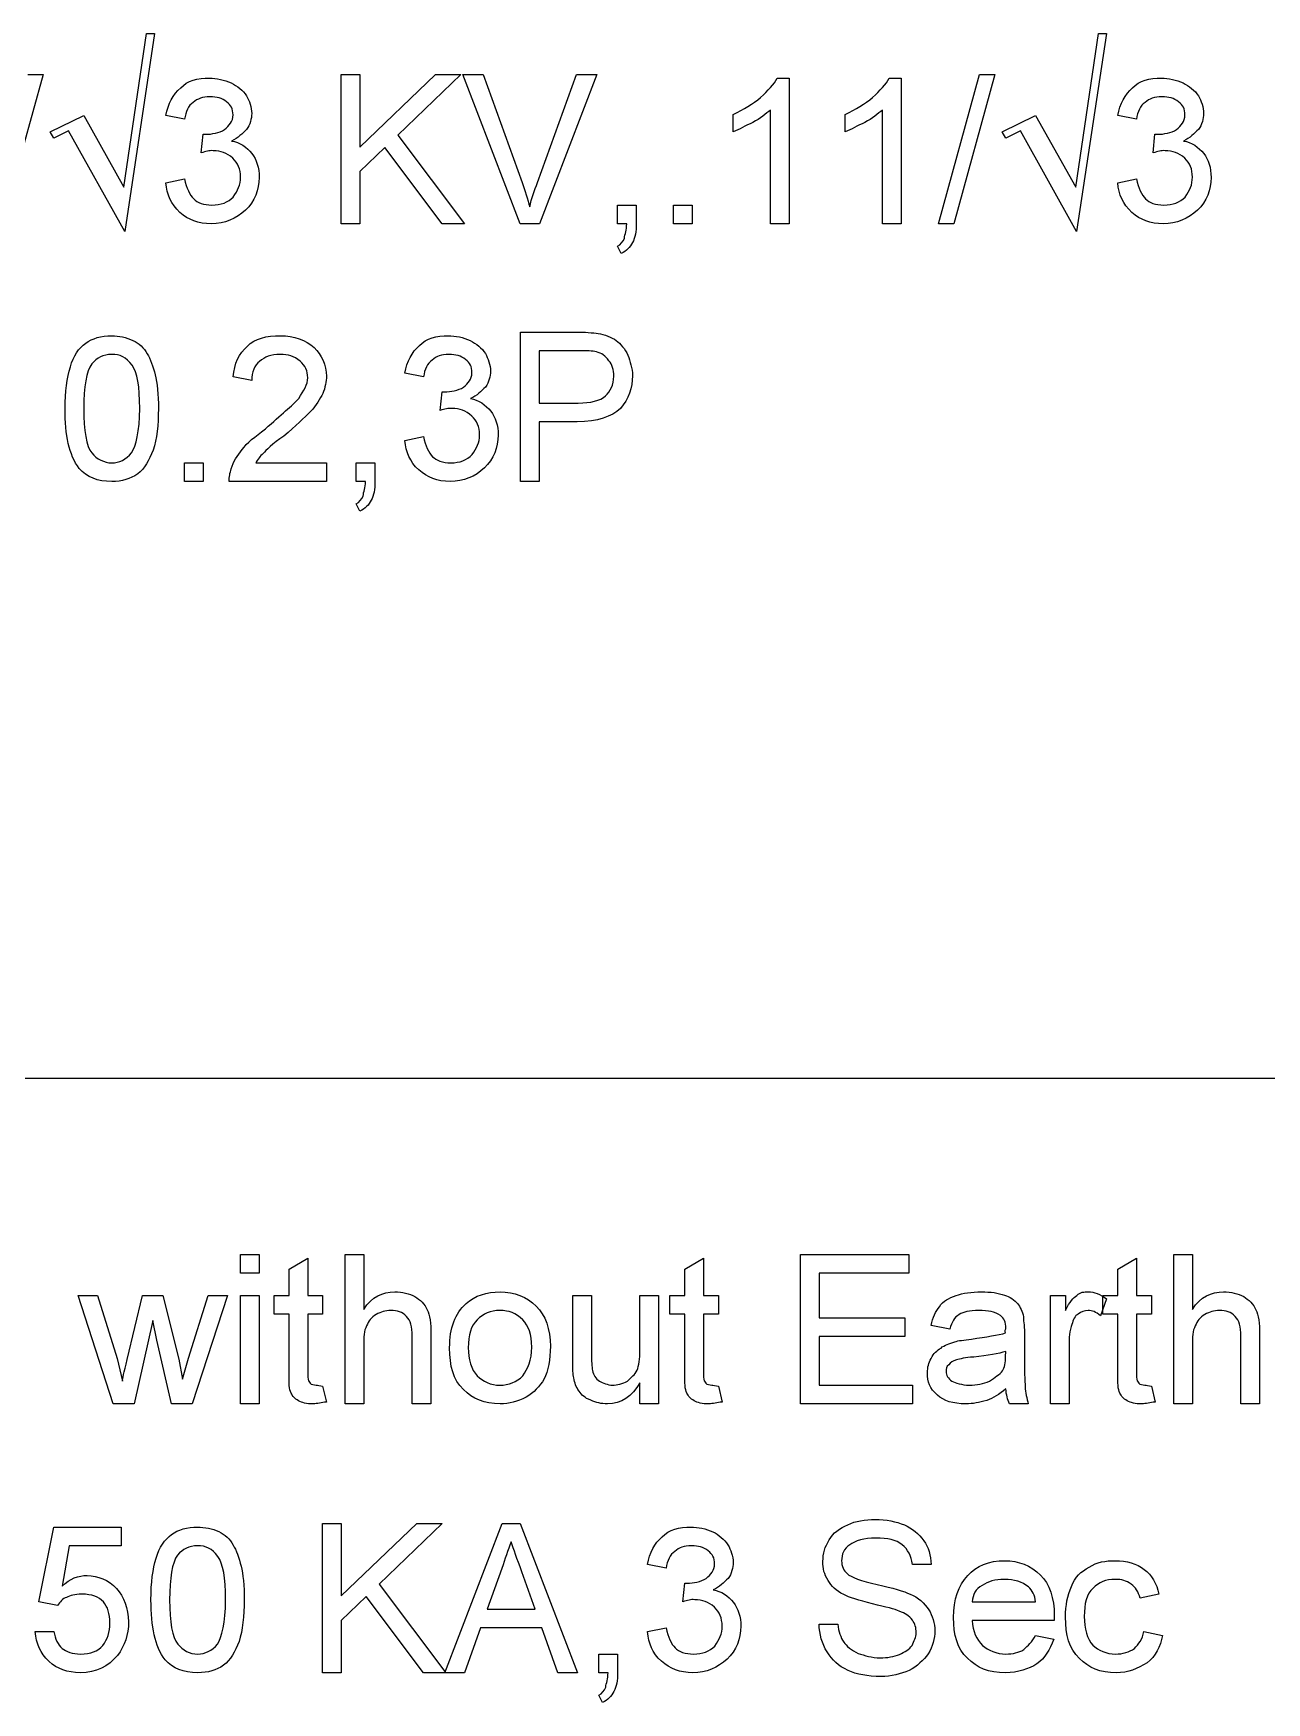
# Model space of a CAD drawing. Header units: millimetres. Extents: x 12 to 286, y 8 to 173.
# Drawn here: x 41.86 to 53.51, y 45.23 to 60.99 of the extents above; entities that cross this region are included whole.
import ezdxf

# ---------------------------------------------------------------- set-up
doc = ezdxf.new("R2010")
doc.units = ezdxf.units.MM
doc.layers.get('0').update_dxf_attribs({"linetype": 'CONTINUOUS'})

msp = doc.modelspace()

# ---------------------------------------------------------------- linework, layer by layer
at = {"color": 0}
for p, q in [((42.7122, 59.5422), (42.9274, 60.9946)), ((43.0029, 60.9946), (42.7207, 59.122)), ((42.9274, 60.9946), (43.0029, 60.9946)), ((51.7081, 59.5422), (51.9232, 60.9946)), ((51.9987, 60.9946), (51.7165, 59.122)), ((51.9232, 60.9946), (51.9987, 60.9946)), ((41.9488, 60.6076), (41.5604, 59.1965)), ((41.8042, 60.6076), (41.9488, 60.6076)), ((44.7668, 59.1965), (44.7668, 60.6076)), ((44.7668, 60.6076), (44.9432, 60.6076)), ((44.9432, 60.6076), (44.9432, 59.92)), ((44.9432, 59.92), (45.6572, 60.6076)), ((45.8971, 60.6076), (45.3002, 60.0329)), ((45.6572, 60.6076), (45.8971, 60.6076)), ((46.4591, 59.1965), (45.9147, 60.6076)), ((45.9147, 60.6076), (46.1077, 60.6076)), ((46.1077, 60.6076), (46.4757, 59.5849)), ((46.6217, 59.5849), (46.9896, 60.6076)), ((47.1826, 60.6076), (46.6397, 59.1965)), ((46.9896, 60.6076), (47.1826, 60.6076)), ((48.8872, 60.5716), (49.0001, 60.5716)), ((49.0001, 60.5716), (49.0001, 59.1965)), ((49.9456, 60.5716), (50.0585, 60.5716)), ((50.0585, 60.5716), (50.0585, 59.1965)), ((50.4112, 59.1965), (50.8, 60.6076)), ((50.9446, 60.6076), (50.5562, 59.1965)), ((50.8, 60.6076), (50.9446, 60.6076)), ((48.8237, 59.1965), (48.8237, 60.2686)), ((49.8821, 59.1965), (49.8821, 60.2686)), ((42.0165, 60.0632), (42.3333, 60.2188)), ((42.3333, 60.2188), (42.7122, 59.5422)), ((43.2855, 60.1846), (43.1091, 60.2188)), ((48.471, 60.0661), (48.471, 60.2287)), ((49.5293, 60.0661), (49.5293, 60.2287)), ((51.0124, 60.0632), (51.3292, 60.2188)), ((51.3292, 60.2188), (51.7081, 59.5422)), ((52.2813, 60.1846), (52.1049, 60.2188)), ((42.0508, 60.0054), (42.0165, 60.0632)), ((42.1901, 60.0728), (42.0508, 60.0054)), ((42.7207, 59.122), (42.1901, 60.0728)), ((43.4428, 59.866), (43.4605, 60.0424)), ((45.3002, 60.0329), (45.9313, 59.1965)), ((51.0466, 60.0054), (51.0124, 60.0632)), ((51.1859, 60.0728), (51.0466, 60.0054)), ((51.7165, 59.122), (51.1859, 60.0728)), ((52.4387, 59.866), (52.4563, 60.0424)), ((45.1778, 59.9158), (44.9432, 59.6896)), ((45.7207, 59.1965), (45.1778, 59.9158)), ((43.1091, 59.5835), (43.2855, 59.6194)), ((44.9432, 59.6896), (44.9432, 59.1965)), ((52.1049, 59.5835), (52.2813, 59.6194)), ((47.3784, 59.1965), (47.3784, 59.3729)), ((47.3784, 59.3729), (47.5548, 59.3729)), ((47.5548, 59.3729), (47.5548, 59.1965)), ((47.9076, 59.1965), (47.9076, 59.3729)), ((47.9076, 59.3729), (48.084, 59.3729)), ((48.084, 59.3729), (48.084, 59.1965)), ((44.9432, 59.1965), (44.7668, 59.1965)), ((45.9313, 59.1965), (45.7207, 59.1965)), ((46.6397, 59.1965), (46.4591, 59.1965)), ((47.4652, 59.1965), (47.3784, 59.1965)), ((48.084, 59.1965), (47.9076, 59.1965)), ((49.0001, 59.1965), (48.8237, 59.1965)), ((50.0585, 59.1965), (49.8821, 59.1965)), ((50.5562, 59.1965), (50.4112, 59.1965)), ((47.4126, 58.9139), (47.3784, 58.9841)), ((46.4605, 56.7612), (46.4605, 58.1723)), ((46.4605, 58.1723), (46.9844, 58.1723)), ((47.002, 57.996), (46.6369, 57.996)), ((46.6369, 57.996), (46.6369, 57.5028)), ((43.9208, 57.7152), (43.7444, 57.7494)), ((45.5443, 57.7494), (45.3679, 57.7854)), ((45.7013, 57.4326), (45.7193, 57.609)), ((42.1569, 57.4492), (42.1569, 57.4492)), ((46.6369, 57.5028), (47.0062, 57.5028)), ((46.9953, 57.3264), (46.6369, 57.3264)), ((46.6369, 57.3264), (46.6369, 56.7612)), ((45.3679, 57.15), (45.5443, 57.186)), ((43.2855, 56.7612), (43.2855, 56.9376)), ((43.2855, 56.9376), (43.4619, 56.9376)), ((43.4619, 56.9376), (43.4619, 56.7612)), ((43.9593, 56.9376), (44.6264, 56.9376)), ((44.6264, 56.9376), (44.6264, 56.7612)), ((44.909, 56.7612), (44.909, 56.9376)), ((44.909, 56.9376), (45.0854, 56.9376)), ((45.0854, 56.9376), (45.0854, 56.7612)), ((43.4619, 56.7612), (43.2855, 56.7612)), ((44.6264, 56.7612), (43.7085, 56.7612)), ((44.9957, 56.7612), (44.909, 56.7612)), ((46.6369, 56.7612), (46.4605, 56.7612)), ((44.9432, 56.4804), (44.909, 56.5506)), ((22.9595, 51.1253), (159.272, 51.1253)), ((43.8146, 49.2827), (43.8146, 49.4591)), ((43.8146, 49.4591), (43.991, 49.4591)), ((43.991, 49.4591), (43.991, 49.2827)), ((44.2736, 49.3201), (44.45, 49.4235)), ((44.45, 49.4235), (44.45, 49.0721)), ((44.8028, 48.048), (44.8028, 49.4591)), ((44.8028, 49.4591), (44.9792, 49.4591)), ((44.9792, 49.4591), (44.9792, 48.9409)), ((48.0138, 49.3201), (48.1902, 49.4235)), ((48.1902, 49.4235), (48.1902, 49.0721)), ((49.1063, 48.048), (49.1063, 49.4591)), ((49.1063, 49.4591), (50.1304, 49.4591)), ((50.1304, 49.4591), (50.1304, 49.2827)), ((52.1049, 49.3201), (52.2813, 49.4235)), ((52.2813, 49.4235), (52.2813, 49.0721)), ((52.6341, 48.048), (52.6341, 49.4591)), ((52.6341, 49.4591), (52.8105, 49.4591)), ((52.8105, 49.4591), (52.8105, 48.9409)), ((43.991, 49.2827), (43.8146, 49.2827)), ((44.2736, 49.0721), (44.2736, 49.3201)), ((48.0138, 49.0721), (48.0138, 49.3201)), ((50.1304, 49.2827), (49.2827, 49.2827)), ((49.2827, 49.2827), (49.2827, 48.8597)), ((52.1049, 49.0721), (52.1049, 49.3201)), ((42.6103, 48.048), (42.2811, 49.0721)), ((42.2811, 49.0721), (42.4628, 49.0721)), ((42.4628, 49.0721), (42.6477, 48.4766)), ((42.7426, 48.4671), (42.89, 49.0721)), ((42.89, 49.0721), (43.0816, 49.0721)), ((43.0816, 49.0721), (43.2304, 48.4699)), ((43.3243, 48.4794), (43.5088, 49.0721)), ((43.6922, 49.0721), (43.3585, 48.048)), ((43.5088, 49.0721), (43.6922, 49.0721)), ((43.8146, 48.048), (43.8146, 49.0721)), ((43.8146, 49.0721), (43.991, 49.0721)), ((43.991, 49.0721), (43.991, 48.048)), ((44.1332, 48.8957), (44.1332, 49.0721)), ((44.1332, 49.0721), (44.2736, 49.0721)), ((44.45, 49.0721), (44.5904, 49.0721)), ((44.5904, 49.0721), (44.5904, 48.8957)), ((46.9554, 48.4519), (46.9554, 49.0721)), ((46.9554, 49.0721), (47.1318, 49.0721)), ((47.1318, 49.0721), (47.1318, 48.5359)), ((47.589, 48.5539), (47.589, 49.0721)), ((47.589, 49.0721), (47.7654, 49.0721)), ((47.7654, 49.0721), (47.7654, 48.048)), ((47.8716, 48.8957), (47.8716, 49.0721)), ((47.8716, 49.0721), (48.0138, 49.0721)), ((48.1902, 49.0721), (48.3306, 49.0721)), ((48.3306, 49.0721), (48.3306, 48.8957)), ((51.4696, 48.048), (51.4696, 49.0721)), ((51.4696, 49.0721), (51.6117, 49.0721)), ((51.6117, 49.0721), (51.6117, 48.9313)), ((51.9987, 49.0418), (51.9423, 48.8805)), ((51.9645, 48.8957), (51.9645, 49.0721)), ((51.9645, 49.0721), (52.1049, 49.0721)), ((52.2813, 49.0721), (52.4235, 49.0721)), ((52.4235, 49.0721), (52.4235, 48.8957)), ((44.2736, 48.8957), (44.1332, 48.8957)), ((44.2736, 48.3415), (44.2736, 48.8957)), ((44.5904, 48.8957), (44.45, 48.8957)), ((44.45, 48.8957), (44.45, 48.3528)), ((48.0138, 48.8957), (47.8716, 48.8957)), ((48.0138, 48.3415), (48.0138, 48.8957)), ((48.3306, 48.8957), (48.1902, 48.8957)), ((48.1902, 48.8957), (48.1902, 48.3528)), ((52.1049, 48.8957), (51.9645, 48.8957)), ((52.1049, 48.3415), (52.1049, 48.8957)), ((52.4235, 48.8957), (52.2813, 48.8957)), ((52.2813, 48.8957), (52.2813, 48.3528)), ((42.9867, 48.835), (42.8103, 48.048)), ((43.0237, 48.6488), (42.9867, 48.835)), ((49.2827, 48.8597), (50.0944, 48.8597)), ((50.0944, 48.8597), (50.0944, 48.6833)), ((50.5174, 48.7535), (50.341, 48.7895)), ((43.1631, 48.048), (43.0237, 48.6488)), ((44.9792, 48.598), (44.9792, 48.048)), ((45.4381, 48.048), (45.4381, 48.6862)), ((45.6145, 48.7041), (45.6145, 48.048)), ((45.7909, 48.5771), (45.7909, 48.5771)), ((50.0944, 48.6833), (49.2827, 48.6833)), ((49.2827, 48.6833), (49.2827, 48.2244)), ((51.223, 48.7204), (51.223, 48.5098)), ((51.646, 48.5937), (51.646, 48.048)), ((52.8105, 48.598), (52.8105, 48.048)), ((53.2694, 48.048), (53.2694, 48.6862)), ((53.4458, 48.7041), (53.4458, 48.048)), ((42.6477, 48.4766), (42.6999, 48.2618)), ((43.2304, 48.4699), (43.2675, 48.2822)), ((43.2675, 48.2822), (43.3243, 48.4794)), ((51.0452, 48.4946), (51.0466, 48.5429)), ((44.5904, 48.2148), (44.6264, 48.0646)), ((47.589, 48.048), (47.589, 48.248)), ((48.3306, 48.2148), (48.3665, 48.0646)), ((49.2827, 48.2244), (50.1646, 48.2244)), ((50.1646, 48.2244), (50.1646, 48.048)), ((51.0466, 48.1902), (51.0466, 48.1902)), ((52.4235, 48.2148), (52.4577, 48.0646)), ((42.8103, 48.048), (42.6103, 48.048)), ((43.3585, 48.048), (43.1631, 48.048)), ((43.991, 48.048), (43.8146, 48.048)), ((44.9792, 48.048), (44.8028, 48.048)), ((45.6145, 48.048), (45.4381, 48.048)), ((47.7654, 48.048), (47.589, 48.048)), ((50.1646, 48.048), (49.1063, 48.048)), ((51.259, 48.048), (51.0826, 48.048)), ((51.646, 48.048), (51.4696, 48.048)), ((52.8105, 48.048), (52.6341, 48.048)), ((53.4458, 48.048), (53.2694, 48.048)), ((41.9104, 46.1779), (42.0508, 46.8835)), ((42.0508, 46.8835), (42.6861, 46.8835)), ((42.6861, 46.8835), (42.6861, 46.7071)), ((44.5904, 45.5083), (44.5904, 46.9194)), ((44.5904, 46.9194), (44.7668, 46.9194)), ((44.7668, 46.9194), (44.7668, 46.2333)), ((44.7668, 46.2333), (45.4808, 46.9194)), ((45.7207, 46.9194), (45.1238, 46.3448)), ((45.4808, 46.9194), (45.7207, 46.9194)), ((45.7468, 45.5083), (46.2883, 46.9194)), ((46.2883, 46.9194), (46.4577, 46.9194)), ((46.4577, 46.9194), (46.9995, 45.5083)), ((42.194, 46.7071), (42.1294, 46.3243)), ((42.6861, 46.7071), (42.194, 46.7071)), ((47.8374, 46.4965), (47.661, 46.5307)), ((50.341, 46.5307), (50.1646, 46.5307)), ((46.2841, 46.4936), (46.1451, 46.1077)), ((46.5998, 46.1077), (46.4728, 46.4619)), ((45.0014, 46.2276), (44.7668, 46.0015)), ((45.5443, 45.5083), (45.0014, 46.2276)), ((45.1238, 46.3448), (45.7549, 45.5083)), ((47.9944, 46.1779), (48.0124, 46.3543)), ((52.4937, 46.2499), (52.3173, 46.2139)), ((42.0867, 46.1437), (41.9104, 46.1779)), ((42.9687, 46.1959), (42.9687, 46.1959)), ((46.1451, 46.1077), (46.5998, 46.1077)), ((50.7298, 46.1779), (51.3292, 46.1779)), ((41.8744, 45.8971), (42.0508, 45.8971)), ((44.7668, 46.0015), (44.7668, 45.5083)), ((46.083, 45.9313), (45.9313, 45.5083)), ((46.6619, 45.9313), (46.083, 45.9313)), ((46.8133, 45.5083), (46.6619, 45.9313)), ((47.661, 45.8971), (47.8374, 45.9313)), ((49.2827, 45.9673), (49.4591, 45.9673)), ((51.5041, 46.0015), (50.7298, 46.0015)), ((52.3515, 45.8971), (52.5279, 45.8611)), ((51.3263, 45.8611), (51.4999, 45.8251)), ((51.3263, 45.8611), (51.3263, 45.8611)), ((47.202, 45.5083), (47.202, 45.6847)), ((47.202, 45.6847), (47.3784, 45.6847)), ((47.3784, 45.6847), (47.3784, 45.5083)), ((44.7668, 45.5083), (44.5904, 45.5083)), ((45.7549, 45.5083), (45.5443, 45.5083)), ((45.9313, 45.5083), (45.7468, 45.5083)), ((46.9995, 45.5083), (46.8133, 45.5083)), ((47.2888, 45.5083), (47.202, 45.5083)), ((47.2362, 45.2258), (47.202, 45.296))]:
    msp.add_line(p, q, dxfattribs=at)
for points in [[(43.2499, 60.4795), (43.3105, 60.5483), (43.4125, 60.5716), (43.5211, 60.5716)], [(43.5211, 60.5716), (43.5875, 60.5716), (43.6644, 60.5564), (43.7265, 60.5261)], [(48.7303, 60.3885), (48.8005, 60.4545), (48.8569, 60.5123), (48.8872, 60.5716)], [(49.7886, 60.3885), (49.8588, 60.4545), (49.9152, 60.5123), (49.9456, 60.5716)], [(52.2457, 60.4795), (52.3064, 60.5483), (52.4083, 60.5716), (52.517, 60.5716)], [(52.517, 60.5716), (52.5833, 60.5716), (52.6602, 60.5564), (52.7223, 60.5261)], [(43.1091, 60.2188), (43.1299, 60.3321), (43.1768, 60.4174), (43.2499, 60.4795)], [(43.5268, 60.3952), (43.4538, 60.3952), (43.4097, 60.3772), (43.367, 60.343)], [(43.6838, 60.3472), (43.6397, 60.3829), (43.5903, 60.3952), (43.5268, 60.3952)], [(43.7265, 60.5261), (43.7829, 60.5), (43.8383, 60.4559), (43.8711, 60.4037)], [(43.8711, 60.4037), (43.8975, 60.361), (43.9208, 60.2975), (43.9208, 60.2382)], [(52.1049, 60.2188), (52.1257, 60.3321), (52.1727, 60.4174), (52.2457, 60.4795)], [(52.5226, 60.3952), (52.4496, 60.3952), (52.4055, 60.3772), (52.3628, 60.343)], [(52.6796, 60.3472), (52.6355, 60.3829), (52.5861, 60.3952), (52.5226, 60.3952)], [(52.7223, 60.5261), (52.7787, 60.5), (52.8341, 60.4559), (52.8669, 60.4037)], [(52.8669, 60.4037), (52.8934, 60.361), (52.9167, 60.2975), (52.9167, 60.2382)], [(43.367, 60.343), (43.3215, 60.3127), (43.2978, 60.2548), (43.2855, 60.1846)], [(43.7444, 60.2245), (43.7444, 60.2837), (43.7236, 60.3155), (43.6838, 60.3472)], [(43.9208, 60.2382), (43.9208, 60.1885), (43.9043, 60.132), (43.8725, 60.0865)], [(48.471, 60.2287), (48.5704, 60.2809), (48.6572, 60.3264), (48.7303, 60.3885)], [(48.8237, 60.2686), (48.7811, 60.2368), (48.726, 60.1913), (48.6572, 60.1528)], [(49.5293, 60.2287), (49.6288, 60.2809), (49.7156, 60.3264), (49.7886, 60.3885)], [(49.8821, 60.2686), (49.8394, 60.2368), (49.7844, 60.1913), (49.7156, 60.1528)], [(52.3628, 60.343), (52.3173, 60.3127), (52.2937, 60.2548), (52.2813, 60.1846)], [(52.7403, 60.2245), (52.7403, 60.2837), (52.7195, 60.3155), (52.6796, 60.3472)], [(52.9167, 60.2382), (52.9167, 60.1885), (52.9001, 60.132), (52.8683, 60.0865)], [(43.4869, 60.041), (43.5448, 60.041), (43.6122, 60.0562), (43.6644, 60.0851)], [(43.6644, 60.0851), (43.7085, 60.1253), (43.7444, 60.1624), (43.7444, 60.2245)], [(43.8725, 60.0865), (43.8326, 60.0509), (43.7928, 60.0054), (43.7293, 59.9779)], [(48.6572, 60.1528), (48.5856, 60.1239), (48.5263, 60.0851), (48.471, 60.0661)], [(49.7156, 60.1528), (49.6439, 60.1239), (49.5847, 60.0851), (49.5293, 60.0661)], [(52.4828, 60.041), (52.5406, 60.041), (52.608, 60.0562), (52.6602, 60.0851)], [(52.6602, 60.0851), (52.7043, 60.1253), (52.7403, 60.1624), (52.7403, 60.2245)], [(52.8683, 60.0865), (52.8285, 60.0509), (52.7886, 60.0054), (52.7251, 59.9779)], [(43.4605, 60.0424), (43.4605, 60.041), (43.4799, 60.041), (43.4869, 60.041)], [(43.7293, 59.9779), (43.8051, 59.9694), (43.8753, 59.92), (43.9222, 59.8593)], [(52.4563, 60.0424), (52.4563, 60.041), (52.4757, 60.041), (52.4828, 60.041)], [(52.7251, 59.9779), (52.801, 59.9694), (52.8712, 59.92), (52.9181, 59.8593)], [(43.5571, 59.8854), (43.5183, 59.8911), (43.488, 59.8784), (43.4428, 59.866)], [(43.7416, 59.8152), (43.6824, 59.8674), (43.6316, 59.8854), (43.5571, 59.8854)], [(43.8146, 59.6374), (43.8146, 59.7147), (43.7914, 59.7683), (43.7416, 59.8152)], [(43.9222, 59.8593), (43.9678, 59.8015), (43.991, 59.7242), (43.991, 59.6332)], [(52.553, 59.8854), (52.5141, 59.8911), (52.4838, 59.8784), (52.4387, 59.866)], [(52.7375, 59.8152), (52.6782, 59.8674), (52.6274, 59.8854), (52.553, 59.8854)], [(52.8105, 59.6374), (52.8105, 59.7147), (52.7872, 59.7683), (52.7375, 59.8152)], [(52.9181, 59.8593), (52.9636, 59.8015), (52.9869, 59.7242), (52.9869, 59.6332)], [(43.2855, 59.6194), (43.3049, 59.5327), (43.3338, 59.4692), (43.3723, 59.4307)], [(43.7459, 59.4487), (43.7914, 59.5094), (43.8146, 59.563), (43.8146, 59.6374)], [(43.991, 59.6332), (43.991, 59.5189), (43.9484, 59.4085), (43.863, 59.3231)], [(52.2813, 59.6194), (52.3007, 59.5327), (52.3296, 59.4692), (52.3681, 59.4307)], [(52.7417, 59.4487), (52.7872, 59.5094), (52.8105, 59.563), (52.8105, 59.6374)], [(52.9869, 59.6332), (52.9869, 59.5189), (52.9442, 59.4085), (52.8588, 59.3231)], [(43.2428, 59.3037), (43.156, 59.3866), (43.12, 59.4692), (43.1091, 59.5835)], [(43.5434, 59.3729), (43.6287, 59.3729), (43.6989, 59.3975), (43.7459, 59.4487)], [(46.4757, 59.5849), (46.4993, 59.5147), (46.5296, 59.4265), (46.5487, 59.3549)], [(46.5487, 59.3549), (46.5638, 59.4374), (46.5942, 59.508), (46.6217, 59.5849)], [(52.2386, 59.3037), (52.1518, 59.3866), (52.1159, 59.4692), (52.1049, 59.5835)], [(52.5392, 59.3729), (52.6246, 59.3729), (52.6948, 59.3975), (52.7417, 59.4487)], [(43.5377, 59.1965), (43.4178, 59.1965), (43.3215, 59.2321), (43.2428, 59.3037)], [(43.3723, 59.4307), (43.4054, 59.3961), (43.4675, 59.3729), (43.5434, 59.3729)], [(43.863, 59.3231), (43.772, 59.2434), (43.6686, 59.1965), (43.5377, 59.1965)], [(52.5336, 59.1965), (52.4136, 59.1965), (52.3173, 59.2321), (52.2386, 59.3037)], [(52.3681, 59.4307), (52.4013, 59.3961), (52.4633, 59.3729), (52.5392, 59.3729)], [(52.8588, 59.3231), (52.7678, 59.2434), (52.6644, 59.1965), (52.5336, 59.1965)], [(47.443, 59.0571), (47.4472, 59.0998), (47.4638, 59.1358), (47.4652, 59.1965)], [(47.5548, 59.1965), (47.5548, 59.1234), (47.5439, 59.0642), (47.5202, 59.0187)], [(47.3784, 58.9841), (47.4073, 59.0007), (47.4278, 59.0254), (47.443, 59.0571)], [(47.5202, 59.0187), (47.4969, 58.9746), (47.4624, 58.9386), (47.4126, 58.9139)], [(42.2067, 57.8432), (42.2342, 57.9508), (42.2878, 58.021), (42.3527, 58.0679)], [(42.3527, 58.0679), (42.412, 58.1145), (42.5002, 58.1381), (42.5979, 58.1381)], [(42.5979, 58.1381), (42.6642, 58.1381), (42.7373, 58.123), (42.7976, 58.094)], [(42.7976, 58.094), (42.8554, 58.0679), (42.9038, 58.0238), (42.9327, 57.9684)], [(43.7444, 57.7494), (43.7568, 57.8764), (43.8009, 57.9727), (43.8796, 58.039)], [(43.8796, 58.039), (43.9484, 58.1145), (44.0627, 58.1381), (44.1935, 58.1381)], [(44.1935, 58.1381), (44.3191, 58.1381), (44.432, 58.1007), (44.5107, 58.0277)], [(45.3679, 57.7854), (45.387, 57.8968), (45.4339, 57.9836), (45.5069, 58.0457)], [(45.5069, 58.0457), (45.569, 58.1145), (45.671, 58.1381), (45.7786, 58.1381)], [(45.7786, 58.1381), (45.8445, 58.1381), (45.9218, 58.123), (45.9853, 58.0926)], [(45.9853, 58.0926), (46.0417, 58.0665), (46.0954, 58.021), (46.1285, 57.9699)], [(46.9844, 58.1723), (47.0655, 58.1723), (47.1456, 58.1685), (47.195, 58.1586)], [(47.195, 58.1586), (47.2528, 58.1519), (47.3206, 58.1258), (47.3661, 58.0926)], [(47.3661, 58.0926), (47.4045, 58.0637), (47.4486, 58.014), (47.4761, 57.9547)], [(42.4092, 57.8721), (42.3566, 57.8019), (42.3333, 57.6545), (42.3333, 57.4506)], [(42.5965, 57.9617), (42.5168, 57.9617), (42.4586, 57.9314), (42.4092, 57.8721)], [(42.7909, 57.8598), (42.7316, 57.9381), (42.678, 57.9617), (42.5965, 57.9617)], [(42.9327, 57.9684), (42.963, 57.9229), (42.9877, 57.846), (43.0086, 57.7688)], [(43.9953, 57.8954), (43.9455, 57.8626), (43.9222, 57.7921), (43.9208, 57.7152)], [(44.1911, 57.9617), (44.1015, 57.9617), (44.0436, 57.9395), (43.9953, 57.8954)], [(44.3784, 57.8968), (44.3191, 57.9494), (44.268, 57.9617), (44.1911, 57.9617)], [(44.45, 57.7413), (44.45, 57.8058), (44.4267, 57.8556), (44.3784, 57.8968)], [(44.5107, 58.0277), (44.5795, 57.9561), (44.6264, 57.8637), (44.6264, 57.755)], [(45.6255, 57.9078), (45.5785, 57.8788), (45.5553, 57.8196), (45.5443, 57.7494)], [(45.7839, 57.9617), (45.7108, 57.9617), (45.6681, 57.9438), (45.6255, 57.9078)], [(45.9412, 57.9134), (45.8971, 57.9494), (45.8488, 57.9617), (45.7839, 57.9617)], [(46.0015, 57.7896), (46.0015, 57.8499), (45.9825, 57.8803), (45.9412, 57.9134)], [(46.1285, 57.9699), (46.1546, 57.9272), (46.1779, 57.8626), (46.1779, 57.8044)], [(47.1784, 57.985), (47.1428, 57.996), (47.0877, 57.996), (47.002, 57.996)], [(47.2969, 57.9025), (47.2599, 57.9519), (47.2281, 57.9713), (47.1784, 57.985)], [(47.3424, 57.755), (47.3424, 57.8224), (47.3273, 57.8626), (47.2969, 57.9025)], [(47.4761, 57.9547), (47.4955, 57.8982), (47.5188, 57.8309), (47.5188, 57.7603)], [(42.1569, 57.4492), (42.1569, 57.6143), (42.1735, 57.7398), (42.2067, 57.8432)], [(42.8625, 57.4506), (42.8625, 57.6612), (42.8392, 57.7921), (42.7909, 57.8598)], [(43.0086, 57.7688), (43.0265, 57.6957), (43.0389, 57.5829), (43.0389, 57.4492)], [(44.3646, 57.5455), (44.414, 57.6213), (44.45, 57.6763), (44.45, 57.7413)], [(44.6264, 57.755), (44.6264, 57.7095), (44.6155, 57.6446), (44.5918, 57.5924)], [(45.9232, 57.6516), (45.9673, 57.6901), (46.0015, 57.7275), (46.0015, 57.7896)], [(46.1779, 57.8044), (46.1779, 57.755), (46.1627, 57.6986), (46.1299, 57.6531)], [(47.2652, 57.5691), (47.3082, 57.6143), (47.3424, 57.6749), (47.3424, 57.755)], [(47.5188, 57.7603), (47.5188, 57.6474), (47.4818, 57.5359), (47.4059, 57.4516)], [(44.5918, 57.5924), (44.5685, 57.5441), (44.5311, 57.482), (44.4775, 57.4227)], [(45.7193, 57.609), (45.7179, 57.6076), (45.7383, 57.6076), (45.744, 57.6076)], [(45.744, 57.6076), (45.8018, 57.6076), (45.8692, 57.6227), (45.9232, 57.6516)], [(46.1299, 57.6531), (46.0911, 57.6157), (46.0498, 57.5702), (45.9878, 57.5441)], [(47.0062, 57.5028), (47.1219, 57.5028), (47.2144, 57.525), (47.2652, 57.5691)], [(42.2906, 56.884), (42.1929, 57.0149), (42.1569, 57.1969), (42.1569, 57.4492)], [(42.3333, 57.4506), (42.3333, 57.2396), (42.358, 57.0936), (42.4092, 57.0315)], [(42.7852, 57.0315), (42.8265, 57.0978), (42.8625, 57.2325), (42.8625, 57.4506)], [(43.0389, 57.4492), (43.0389, 57.2975), (43.0223, 57.1609), (42.9891, 57.0576)], [(44.0503, 57.2576), (44.1949, 57.3952), (44.3082, 57.4795), (44.3646, 57.5455)], [(44.4775, 57.4227), (44.4154, 57.3677), (44.3399, 57.2865), (44.2239, 57.1885)], [(45.8142, 57.4506), (45.7757, 57.4559), (45.7468, 57.4449), (45.7013, 57.4326)], [(46.0005, 57.38), (45.9412, 57.4326), (45.89, 57.4506), (45.8142, 57.4506)], [(45.9878, 57.5441), (46.0622, 57.5345), (46.1338, 57.4848), (46.1793, 57.4255)], [(46.1793, 57.4255), (46.2248, 57.3677), (46.2499, 57.2904), (46.2499, 57.1997)], [(47.4059, 57.4516), (47.3206, 57.3733), (47.1936, 57.3264), (46.9953, 57.3264)], [(43.8312, 57.0632), (43.8739, 57.1267), (43.9526, 57.186), (44.0503, 57.2576)], [(46.0735, 57.2022), (46.0735, 57.2809), (46.0484, 57.3334), (46.0005, 57.38)], [(44.2239, 57.1885), (44.1152, 57.1197), (44.0559, 57.0537), (44.0284, 57.0248)], [(45.5002, 56.8702), (45.4131, 56.9528), (45.3789, 57.0357), (45.3679, 57.15)], [(45.5443, 57.186), (45.562, 57.0978), (45.5909, 57.0343), (45.6297, 56.9958)], [(46.0029, 57.0149), (46.0484, 57.0756), (46.0735, 57.1281), (46.0735, 57.2022)], [(46.2499, 57.1997), (46.2499, 57.084), (46.2058, 56.975), (46.12, 56.8896)], [(42.4092, 57.0315), (42.4586, 56.9736), (42.5235, 56.9376), (42.5979, 56.9376)], [(42.5979, 56.9376), (42.6667, 56.9376), (42.7359, 56.9694), (42.7852, 57.0315)], [(42.9891, 57.0576), (42.9507, 56.9613), (42.9094, 56.8798), (42.8431, 56.8332)], [(43.7279, 56.8812), (43.743, 56.9517), (43.7843, 57.0054), (43.8312, 57.0632)], [(44.0284, 57.0248), (43.9995, 57.0025), (43.9773, 56.9666), (43.9593, 56.9376)], [(45.6297, 56.9958), (45.6629, 56.9613), (45.726, 56.9376), (45.8018, 56.9376)], [(45.8018, 56.9376), (45.8858, 56.9376), (45.9564, 56.9641), (46.0029, 57.0149)], [(42.5979, 56.7612), (42.4614, 56.7612), (42.3651, 56.8029), (42.2906, 56.884)], [(42.8431, 56.8332), (42.7729, 56.7849), (42.697, 56.7612), (42.5979, 56.7612)], [(43.7085, 56.7612), (43.7074, 56.8043), (43.7141, 56.8427), (43.7279, 56.8812)], [(45.7951, 56.7612), (45.6752, 56.7612), (45.5785, 56.7986), (45.5002, 56.8702)], [(46.12, 56.8896), (46.0304, 56.8082), (45.926, 56.7612), (45.7951, 56.7612)], [(44.909, 56.5506), (44.9379, 56.5672), (44.9584, 56.5905), (44.9735, 56.6237)], [(44.9735, 56.6237), (44.9778, 56.6663), (44.9943, 56.702), (44.9957, 56.7612)], [(45.0854, 56.7612), (45.0854, 56.6882), (45.0744, 56.6289), (45.0508, 56.5848)], [(45.0508, 56.5848), (45.0275, 56.5397), (44.9929, 56.5051), (44.9432, 56.4804)], [(44.9792, 48.9409), (45.0578, 49.0594), (45.1556, 49.1063), (45.2741, 49.1063)], [(45.2741, 49.1063), (45.3429, 49.1063), (45.4106, 49.0911), (45.4628, 49.0608)], [(45.4628, 49.0608), (45.5097, 49.0347), (45.5567, 48.9892), (45.5799, 48.937)], [(45.9479, 48.9948), (46.0294, 49.0721), (46.1423, 49.1063), (46.2675, 49.1063)], [(46.2675, 49.1063), (46.4012, 49.1063), (46.5212, 49.0608), (46.6094, 48.9701)], [(50.4197, 48.9659), (50.4543, 49.0238), (50.5093, 49.0456), (50.5767, 49.0707)], [(50.5767, 49.0707), (50.6374, 49.094), (50.7256, 49.1063), (50.8166, 49.1063)], [(50.8166, 49.1063), (50.9005, 49.1063), (50.9792, 49.0968), (51.0342, 49.0746)], [(51.0342, 49.0746), (51.084, 49.0636), (51.132, 49.0266), (51.1584, 48.9948)], [(51.6117, 48.9313), (51.6502, 49.0142), (51.6862, 49.0499), (51.7179, 49.0721)], [(51.7179, 49.0721), (51.7507, 49.1063), (51.7867, 49.1063), (51.8266, 49.1063)], [(51.8266, 49.1063), (51.8816, 49.1063), (51.9409, 49.0844), (51.9987, 49.0418)], [(52.8105, 48.9409), (52.8891, 49.0594), (52.9869, 49.1063), (53.1054, 49.1063)], [(53.1054, 49.1063), (53.1742, 49.1063), (53.2419, 49.0911), (53.2956, 49.0608)], [(53.2956, 49.0608), (53.3411, 49.0347), (53.388, 48.9892), (53.4113, 48.937)], [(45.0977, 48.8915), (45.0508, 48.8668), (45.0247, 48.8294), (45.0067, 48.7839)], [(45.2342, 48.9299), (45.1831, 48.9299), (45.1404, 48.9176), (45.0977, 48.8915)], [(45.3842, 48.8721), (45.3429, 48.9176), (45.2988, 48.9299), (45.2342, 48.9299)], [(45.5799, 48.937), (45.6022, 48.8929), (45.6145, 48.8061), (45.6145, 48.7041)], [(45.7909, 48.5771), (45.7909, 48.7645), (45.8431, 48.9038), (45.9479, 48.9948)], [(46.2675, 48.9299), (46.1754, 48.9299), (46.1091, 48.901), (46.0527, 48.8431)], [(46.4813, 48.8417), (46.4164, 48.9066), (46.3518, 48.9299), (46.2675, 48.9299)], [(46.6094, 48.9701), (46.6961, 48.8887), (46.7431, 48.7521), (46.7431, 48.5923)], [(50.341, 48.7895), (50.3576, 48.8625), (50.3837, 48.9218), (50.4197, 48.9659)], [(50.607, 48.8915), (50.5601, 48.8668), (50.5368, 48.8199), (50.5174, 48.7535)], [(50.7929, 48.9299), (50.6995, 48.9299), (50.6469, 48.9176), (50.607, 48.8915)], [(50.9958, 48.8819), (50.9432, 48.9176), (50.8825, 48.9299), (50.7929, 48.9299)], [(51.1584, 48.9948), (51.1831, 48.9645), (51.2039, 48.9204), (51.2149, 48.8707)], [(51.7317, 48.8957), (51.6985, 48.8844), (51.6834, 48.8403), (51.6724, 48.799)], [(51.8252, 48.9299), (51.7895, 48.9299), (51.7592, 48.919), (51.7317, 48.8957)], [(51.9423, 48.8805), (51.8982, 48.9176), (51.864, 48.9299), (51.8252, 48.9299)], [(52.929, 48.8915), (52.8821, 48.8668), (52.856, 48.8294), (52.838, 48.7839)], [(53.0655, 48.9299), (53.0144, 48.9299), (52.9717, 48.9176), (52.929, 48.8915)], [(53.2158, 48.8721), (53.1742, 48.9176), (53.1301, 48.9299), (53.0655, 48.9299)], [(53.4113, 48.937), (53.4335, 48.8929), (53.4458, 48.8061), (53.4458, 48.7041)], [(45.0067, 48.7839), (44.9792, 48.7412), (44.9792, 48.6777), (44.9792, 48.598)], [(45.4381, 48.6862), (45.4381, 48.7825), (45.4201, 48.8336), (45.3842, 48.8721)], [(46.0527, 48.8431), (45.9906, 48.7895), (45.9673, 48.6957), (45.9673, 48.5786)], [(46.5667, 48.5828), (46.5667, 48.7066), (46.5377, 48.7825), (46.4813, 48.8417)], [(51.0466, 48.7564), (51.0466, 48.8266), (51.03, 48.8569), (50.9958, 48.8819)], [(51.0452, 48.7193), (51.0342, 48.7384), (51.0466, 48.7507), (51.0466, 48.7564)], [(51.2149, 48.8707), (51.2106, 48.8488), (51.223, 48.7909), (51.223, 48.7204)], [(51.6724, 48.799), (51.646, 48.7454), (51.646, 48.6668), (51.646, 48.5937)], [(52.838, 48.7839), (52.8105, 48.7412), (52.8105, 48.6777), (52.8105, 48.598)], [(53.2694, 48.6862), (53.2694, 48.7825), (53.2515, 48.8336), (53.2158, 48.8721)], [(45.9218, 48.1845), (45.8251, 48.2769), (45.7909, 48.4064), (45.7909, 48.5771)], [(45.9673, 48.5786), (45.9673, 48.471), (45.9948, 48.3718), (46.0527, 48.3126)], [(46.4813, 48.3126), (46.5307, 48.3775), (46.5667, 48.4614), (46.5667, 48.5828)], [(46.7431, 48.5923), (46.7431, 48.4685), (46.7237, 48.3581), (46.6838, 48.2836)], [(50.341, 48.4766), (50.3661, 48.5278), (50.3961, 48.551), (50.4349, 48.5757)], [(50.4349, 48.5757), (50.4652, 48.6022), (50.516, 48.6198), (50.5643, 48.6336)], [(50.5643, 48.6336), (50.5961, 48.6473), (50.6539, 48.6502), (50.7242, 48.6586)], [(50.7242, 48.6586), (50.8607, 48.6833), (50.9778, 48.6957), (51.0452, 48.7193)], [(42.6999, 48.2618), (42.697, 48.2836), (42.7164, 48.3401), (42.7426, 48.4671)], [(46.965, 48.2935), (46.9554, 48.3277), (46.9554, 48.3789), (46.9554, 48.4519)], [(47.1318, 48.5359), (47.1318, 48.4533), (47.1343, 48.3926), (47.1413, 48.3637)], [(47.5629, 48.3651), (47.5781, 48.4092), (47.589, 48.471), (47.589, 48.5539)], [(50.3068, 48.3401), (50.3068, 48.3979), (50.3178, 48.4353), (50.341, 48.4766)], [(50.5079, 48.4173), (50.4832, 48.405), (50.4832, 48.3775), (50.4832, 48.3528)], [(50.5823, 48.4628), (50.5411, 48.4558), (50.5259, 48.4382), (50.5079, 48.4173)], [(50.7436, 48.4904), (50.6621, 48.4875), (50.6141, 48.4724), (50.5823, 48.4628)], [(51.0466, 48.5429), (50.9792, 48.5221), (50.8787, 48.5041), (50.7436, 48.4904)], [(51.0163, 48.3609), (51.0342, 48.3926), (51.0452, 48.4353), (51.0452, 48.4946)], [(51.223, 48.5098), (51.223, 48.3747), (51.2258, 48.2632), (51.23, 48.2078)], [(44.293, 48.1499), (44.2736, 48.1817), (44.2736, 48.2438), (44.2736, 48.3415)], [(44.45, 48.3528), (44.45, 48.3126), (44.4528, 48.2794), (44.4571, 48.2671)], [(44.4571, 48.2671), (44.4595, 48.2632), (44.4708, 48.2438), (44.4817, 48.2353)], [(46.0527, 48.3126), (46.1038, 48.2604), (46.1807, 48.2244), (46.2675, 48.2244)], [(46.2675, 48.2244), (46.3476, 48.2244), (46.4249, 48.2533), (46.4813, 48.3126)], [(46.6838, 48.2836), (46.6411, 48.2134), (46.5875, 48.1513), (46.513, 48.1101)], [(47.0147, 48.1679), (46.9829, 48.2092), (46.9745, 48.2438), (46.965, 48.2935)], [(47.1413, 48.3637), (47.148, 48.321), (47.1731, 48.2865), (47.2063, 48.2618)], [(47.2063, 48.2618), (47.2391, 48.248), (47.2817, 48.2244), (47.3315, 48.2244)], [(47.3315, 48.2244), (47.3728, 48.2244), (47.4267, 48.2367), (47.4708, 48.2618)], [(47.4708, 48.2618), (47.5065, 48.2988), (47.5449, 48.3224), (47.5629, 48.3651)], [(48.0328, 48.1499), (48.0138, 48.1817), (48.0138, 48.2438), (48.0138, 48.3415)], [(48.1902, 48.3528), (48.1902, 48.3126), (48.1912, 48.2794), (48.1969, 48.2671)], [(48.1969, 48.2671), (48.1997, 48.2632), (48.2092, 48.2438), (48.2205, 48.2353)], [(50.4003, 48.1309), (50.3287, 48.1926), (50.3068, 48.2547), (50.3068, 48.3401)], [(50.4832, 48.3528), (50.4832, 48.321), (50.5008, 48.285), (50.5382, 48.2618)], [(50.5382, 48.2618), (50.57, 48.248), (50.6307, 48.2244), (50.7037, 48.2244)], [(50.7037, 48.2244), (50.7711, 48.2244), (50.837, 48.2367), (50.8938, 48.2632)], [(50.8938, 48.2632), (50.9418, 48.3002), (50.9901, 48.3224), (51.0163, 48.3609)], [(52.1257, 48.1499), (52.1049, 48.1817), (52.1049, 48.2438), (52.1049, 48.3415)], [(52.2813, 48.3528), (52.2813, 48.3126), (52.2841, 48.2794), (52.2884, 48.2671)], [(52.2884, 48.2671), (52.2912, 48.2632), (52.3021, 48.2438), (52.3131, 48.2353)], [(44.3632, 48.0769), (44.3248, 48.0977), (44.3068, 48.1196), (44.293, 48.1499)], [(44.4817, 48.2353), (44.4817, 48.2367), (44.5079, 48.2244), (44.5301, 48.2244)], [(44.5301, 48.2244), (44.5424, 48.2244), (44.5657, 48.2215), (44.5904, 48.2148)], [(46.2675, 48.048), (46.1186, 48.048), (46.01, 48.0935), (45.9218, 48.1845)], [(46.513, 48.1101), (46.4316, 48.0716), (46.3557, 48.048), (46.2675, 48.048)], [(47.1248, 48.0826), (47.0655, 48.1044), (47.0394, 48.1334), (47.0147, 48.1679)], [(47.589, 48.248), (47.5149, 48.1182), (47.4126, 48.048), (47.2832, 48.048)], [(48.102, 48.0769), (48.0632, 48.0977), (48.0466, 48.1196), (48.0328, 48.1499)], [(48.2205, 48.2353), (48.2215, 48.2367), (48.248, 48.2244), (48.2685, 48.2244)], [(48.2685, 48.2244), (48.2808, 48.2244), (48.3059, 48.2215), (48.3306, 48.2148)], [(50.6691, 48.048), (50.5492, 48.048), (50.4624, 48.0755), (50.4003, 48.1309)], [(51.0466, 48.1902), (50.9873, 48.1376), (50.9266, 48.102), (50.8663, 48.0797)], [(51.0826, 48.048), (51.0632, 48.0882), (51.0522, 48.1348), (51.0466, 48.1902)], [(51.23, 48.2078), (51.2329, 48.1584), (51.2452, 48.0991), (51.259, 48.048)], [(52.1945, 48.0769), (52.1561, 48.0977), (52.1395, 48.1196), (52.1257, 48.1499)], [(52.3131, 48.2353), (52.3131, 48.2367), (52.3406, 48.2244), (52.3614, 48.2244)], [(52.3614, 48.2244), (52.3737, 48.2244), (52.397, 48.2215), (52.4235, 48.2148)], [(44.5022, 48.048), (44.4377, 48.048), (44.3964, 48.0579), (44.3632, 48.0769)], [(44.6264, 48.0646), (44.5795, 48.0603), (44.5396, 48.048), (44.5022, 48.048)], [(47.2832, 48.048), (47.2225, 48.048), (47.1745, 48.0589), (47.1248, 48.0826)], [(48.241, 48.048), (48.1764, 48.048), (48.1348, 48.0579), (48.102, 48.0769)], [(48.3665, 48.0646), (48.3196, 48.0603), (48.2783, 48.048), (48.241, 48.048)], [(50.8663, 48.0797), (50.7944, 48.0603), (50.7379, 48.048), (50.6691, 48.048)], [(52.3339, 48.048), (52.269, 48.048), (52.2277, 48.0579), (52.1945, 48.0769)], [(52.4577, 48.0646), (52.4122, 48.0603), (52.3709, 48.048), (52.3339, 48.048)], [(43.1641, 46.8133), (43.2223, 46.8602), (43.3105, 46.8835), (43.4097, 46.8835)], [(43.4097, 46.8835), (43.4756, 46.8835), (43.5487, 46.8697), (43.6093, 46.8408)], [(43.6093, 46.8408), (43.6672, 46.8147), (43.7141, 46.7692), (43.7444, 46.7141)], [(47.8, 46.7914), (47.8621, 46.8602), (47.964, 46.8835), (48.0716, 46.8835)], [(48.0716, 46.8835), (48.1376, 46.8835), (48.2148, 46.8683), (48.2783, 46.8394)], [(48.2783, 46.8394), (48.3348, 46.8118), (48.3884, 46.7678), (48.4216, 46.7155)], [(49.378, 46.7625), (49.4111, 46.8298), (49.4785, 46.8725), (49.5543, 46.9057)], [(49.5543, 46.9057), (49.6231, 46.9427), (49.7184, 46.9554), (49.8133, 46.9554)], [(49.8133, 46.9554), (49.9166, 46.9554), (50.0091, 46.9374), (50.0888, 46.9043)], [(50.0888, 46.9043), (50.1579, 46.8753), (50.2296, 46.8203), (50.2722, 46.754)], [(43.017, 46.5889), (43.0459, 46.6961), (43.0996, 46.7663), (43.1641, 46.8133)], [(43.4082, 46.7071), (43.3282, 46.7071), (43.2703, 46.6781), (43.2195, 46.6189)], [(43.6012, 46.6065), (43.5434, 46.6838), (43.4894, 46.7071), (43.4082, 46.7071)], [(43.7444, 46.7141), (43.7748, 46.6686), (43.7995, 46.5928), (43.8203, 46.5145)], [(46.3723, 46.7431), (46.3391, 46.6644), (46.3158, 46.5818), (46.2841, 46.4936)], [(46.4728, 46.4619), (46.4273, 46.5899), (46.3973, 46.6729), (46.3723, 46.7431)], [(47.661, 46.5307), (47.68, 46.6439), (47.727, 46.7307), (47.8, 46.7914)], [(48.0769, 46.7071), (48.0039, 46.7071), (47.9612, 46.6908), (47.9185, 46.6549)], [(48.2342, 46.6591), (48.1902, 46.6961), (48.1418, 46.7071), (48.0769, 46.7071)], [(48.4216, 46.7155), (48.4477, 46.6729), (48.471, 46.6094), (48.471, 46.5501)], [(49.3187, 46.5586), (49.3187, 46.634), (49.3377, 46.699), (49.378, 46.7625)], [(49.5723, 46.7155), (49.5184, 46.6838), (49.4951, 46.6245), (49.4951, 46.5653)], [(49.8203, 46.779), (49.7046, 46.779), (49.6245, 46.7568), (49.5723, 46.7155)], [(50.0669, 46.7155), (50.0091, 46.7663), (49.929, 46.779), (49.8203, 46.779)], [(50.1646, 46.5307), (50.1551, 46.6136), (50.122, 46.6743), (50.0669, 46.7155)], [(50.2722, 46.754), (50.3149, 46.6961), (50.3382, 46.615), (50.341, 46.5307)], [(42.9687, 46.1959), (42.9687, 46.3613), (42.9853, 46.4866), (43.017, 46.5889)], [(43.2195, 46.6189), (43.1684, 46.5487), (43.1451, 46.4012), (43.1451, 46.1959)], [(43.6742, 46.1959), (43.6742, 46.4083), (43.6492, 46.5391), (43.6012, 46.6065)], [(47.9185, 46.6549), (47.8716, 46.6245), (47.8483, 46.5667), (47.8374, 46.4965)], [(48.2163, 46.3984), (48.2604, 46.4372), (48.2946, 46.4742), (48.2946, 46.5363)], [(48.2946, 46.5363), (48.2946, 46.5956), (48.2755, 46.6273), (48.2342, 46.6591)], [(48.471, 46.5501), (48.471, 46.5007), (48.4558, 46.4439), (48.423, 46.3984)], [(49.367, 46.3808), (49.3296, 46.4372), (49.3187, 46.4922), (49.3187, 46.5586)], [(49.4951, 46.5653), (49.4951, 46.5155), (49.5131, 46.4728), (49.5501, 46.4414)], [(50.6871, 46.4263), (50.7668, 46.5197), (50.8924, 46.5667), (51.0357, 46.5667)], [(51.0357, 46.5667), (51.1651, 46.5667), (51.2865, 46.5212), (51.3747, 46.4301)], [(51.8351, 46.5046), (51.9067, 46.5543), (51.992, 46.5667), (52.0816, 46.5667)], [(52.0816, 46.5667), (52.1892, 46.5667), (52.2855, 46.5391), (52.3558, 46.4841)], [(42.1294, 46.3243), (42.2025, 46.4012), (42.2836, 46.4263), (42.3665, 46.4263)], [(42.3665, 46.4263), (42.4642, 46.4263), (42.5676, 46.3846), (42.6434, 46.3035)], [(43.8203, 46.5145), (43.8383, 46.4414), (43.8506, 46.3296), (43.8506, 46.1959)], [(48.037, 46.3532), (48.0949, 46.3543), (48.1623, 46.3684), (48.2163, 46.3984)], [(48.423, 46.3984), (48.3842, 46.3628), (48.3429, 46.3173), (48.2808, 46.2911)], [(49.5155, 46.247), (49.4425, 46.2827), (49.3998, 46.3268), (49.367, 46.3808)], [(49.5501, 46.4414), (49.579, 46.415), (49.6796, 46.3737), (49.8327, 46.3405)], [(50.5534, 46.0294), (50.5534, 46.2015), (50.5975, 46.331), (50.6871, 46.4263)], [(51.0342, 46.3903), (50.9432, 46.3903), (50.8811, 46.3709), (50.8247, 46.3324)], [(51.2604, 46.3187), (51.2011, 46.367), (51.1267, 46.3903), (51.0342, 46.3903)], [(51.3747, 46.4301), (51.4586, 46.3504), (51.5056, 46.2125), (51.5056, 46.047)], [(51.6668, 46.3215), (51.6971, 46.4136), (51.7606, 46.4647), (51.8351, 46.5046)], [(52.0831, 46.3903), (51.992, 46.3903), (51.9247, 46.3628), (51.8693, 46.3049)], [(52.2319, 46.3448), (52.1836, 46.3779), (52.1409, 46.3903), (52.0831, 46.3903)], [(52.3558, 46.4841), (52.426, 46.433), (52.4729, 46.3504), (52.4937, 46.2499)], [(42.1707, 46.2195), (42.1323, 46.2097), (42.1086, 46.174), (42.0867, 46.1437)], [(42.3139, 46.2499), (42.248, 46.2499), (42.2053, 46.2386), (42.1707, 46.2195)], [(42.5192, 46.1768), (42.4766, 46.2248), (42.4106, 46.2499), (42.3139, 46.2499)], [(42.6434, 46.3035), (42.7094, 46.2276), (42.7563, 46.1162), (42.7563, 45.9878)], [(48.1072, 46.1973), (48.0688, 46.203), (48.0399, 46.1906), (47.9944, 46.1779)], [(48.0124, 46.3543), (48.0109, 46.3543), (48.0314, 46.3532), (48.037, 46.3532)], [(48.2808, 46.2911), (48.3553, 46.2813), (48.4269, 46.2319), (48.4724, 46.1712)], [(49.7886, 46.1574), (49.6549, 46.1959), (49.5681, 46.2181), (49.5155, 46.247)], [(49.8327, 46.3405), (49.9787, 46.3102), (50.0874, 46.276), (50.1428, 46.2499)], [(50.1428, 46.2499), (50.2186, 46.2234), (50.2818, 46.1627), (50.3192, 46.1038)], [(50.8247, 46.3324), (50.7587, 46.3021), (50.7351, 46.2428), (50.7298, 46.1779)], [(51.3292, 46.1779), (51.3211, 46.24), (51.2974, 46.2869), (51.2604, 46.3187)], [(51.6117, 46.0333), (51.6117, 46.1451), (51.6297, 46.2386), (51.6668, 46.3215)], [(51.8693, 46.3049), (51.8114, 46.2538), (51.7881, 46.1603), (51.7881, 46.0389)], [(52.3173, 46.2139), (52.3007, 46.2717), (52.2718, 46.3158), (52.2319, 46.3448)], [(42.5799, 45.9768), (42.5799, 46.0692), (42.5609, 46.1285), (42.5192, 46.1768)], [(43.1024, 45.6297), (43.0029, 45.7606), (42.9687, 45.9422), (42.9687, 46.1959)], [(43.1451, 46.1959), (43.1451, 45.9853), (43.1698, 45.8403), (43.2209, 45.7786)], [(43.597, 45.7786), (43.6383, 45.8445), (43.6742, 45.9796), (43.6742, 46.1959)], [(43.8506, 46.1959), (43.8506, 46.0446), (43.834, 45.9066), (43.8009, 45.8047)], [(48.2935, 46.1271), (48.2342, 46.1793), (48.1831, 46.1973), (48.1072, 46.1973)], [(48.3665, 45.9493), (48.3665, 46.0266), (48.3415, 46.0802), (48.2935, 46.1271)], [(48.4724, 46.1712), (48.5179, 46.1133), (48.5429, 46.0361), (48.5429, 45.9465)], [(50.0408, 46.0897), (49.9967, 46.1105), (49.9195, 46.1271), (49.7886, 46.1574)], [(50.1646, 46.0043), (50.129, 46.0484), (50.1001, 46.0664), (50.0408, 46.0897)], [(50.3192, 46.1038), (50.3534, 46.047), (50.377, 45.9768), (50.377, 45.901)], [(51.5056, 46.047), (51.5056, 46.0456), (51.5056, 46.0223), (51.5041, 46.0015)], [(42.0053, 45.6145), (41.9213, 45.6971), (41.8853, 45.78), (41.8744, 45.8971)], [(42.0508, 45.8971), (42.0631, 45.8265), (42.0896, 45.7729), (42.1294, 45.7369)], [(42.5125, 45.7648), (42.5566, 45.8265), (42.5799, 45.8886), (42.5799, 45.9768)], [(42.7563, 45.9878), (42.7563, 45.8706), (42.7221, 45.7606), (42.6515, 45.6724)], [(47.7933, 45.6159), (47.7061, 45.6985), (47.6719, 45.781), (47.661, 45.8971)], [(47.8374, 45.9313), (47.855, 45.8445), (47.8839, 45.781), (47.9227, 45.7426)], [(48.296, 45.7606), (48.3415, 45.8212), (48.3665, 45.8749), (48.3665, 45.9493)], [(48.5429, 45.9465), (48.5429, 45.8308), (48.4988, 45.7207), (48.4131, 45.635)], [(49.3586, 45.7041), (49.3088, 45.7867), (49.2855, 45.8692), (49.2827, 45.9673)], [(49.4591, 45.9673), (49.4676, 45.8982), (49.4866, 45.8417), (49.5155, 45.7976)], [(50.2006, 45.8858), (50.2006, 45.9341), (50.1883, 45.9701), (50.1646, 46.0043)], [(50.377, 45.901), (50.377, 45.835), (50.3562, 45.7535), (50.3135, 45.6861)], [(50.6857, 45.6449), (50.5876, 45.7369), (50.5534, 45.8639), (50.5534, 46.0294)], [(50.7298, 46.0015), (50.7365, 45.8996), (50.7683, 45.8212), (50.8275, 45.7659)], [(51.7426, 45.6434), (51.646, 45.7369), (51.6117, 45.8653), (51.6117, 46.0333)], [(51.7881, 46.0389), (51.7881, 45.926), (51.8156, 45.8251), (51.8693, 45.7687)], [(52.2623, 45.7369), (52.3035, 45.7771), (52.3392, 45.8241), (52.3515, 45.8971)], [(42.1294, 45.7369), (42.1665, 45.708), (42.2271, 45.6847), (42.303, 45.6847)], [(42.303, 45.6847), (42.3968, 45.6847), (42.4684, 45.7108), (42.5125, 45.7648)], [(43.2209, 45.7786), (43.2703, 45.7207), (43.3352, 45.6847), (43.4097, 45.6847)], [(43.4097, 45.6847), (43.4785, 45.6847), (43.5462, 45.7165), (43.597, 45.7786)], [(43.8009, 45.8047), (43.7624, 45.708), (43.7198, 45.6255), (43.6548, 45.5785)], [(47.9227, 45.7426), (47.9559, 45.708), (48.0191, 45.6847), (48.0949, 45.6847)], [(48.0949, 45.6847), (48.1789, 45.6847), (48.2494, 45.7094), (48.296, 45.7606)], [(49.5155, 45.7976), (49.5378, 45.7634), (49.59, 45.7179), (49.6521, 45.6904)], [(50.0433, 45.6805), (50.0902, 45.7027), (50.1357, 45.7288), (50.1618, 45.7648)], [(50.1618, 45.7648), (50.177, 45.81), (50.2006, 45.8417), (50.2006, 45.8858)], [(50.8275, 45.7659), (50.8773, 45.7207), (50.9598, 45.6847), (51.048, 45.6847)], [(51.2163, 45.726), (51.2533, 45.7648), (51.2988, 45.799), (51.3263, 45.8611)], [(51.4999, 45.8251), (51.4615, 45.7246), (51.4188, 45.6477), (51.3415, 45.5909)], [(51.8693, 45.7687), (51.9204, 45.7207), (51.9963, 45.6847), (52.0845, 45.6847)], [(52.0845, 45.6847), (52.1504, 45.6847), (52.2139, 45.7027), (52.2623, 45.7369)], [(52.5279, 45.8611), (52.5103, 45.751), (52.4605, 45.6639), (52.3819, 45.6022)], [(42.3016, 45.5083), (42.1792, 45.5083), (42.0825, 45.5443), (42.0053, 45.6145)], [(42.6515, 45.6724), (42.5662, 45.5662), (42.449, 45.5083), (42.3016, 45.5083)], [(43.4097, 45.5083), (43.2731, 45.5083), (43.1768, 45.5482), (43.1024, 45.6297)], [(43.6548, 45.5785), (43.5846, 45.5316), (43.5074, 45.5083), (43.4097, 45.5083)], [(48.0882, 45.5083), (47.9683, 45.5083), (47.8716, 45.5443), (47.7933, 45.6159)], [(48.4131, 45.635), (48.3235, 45.5553), (48.2191, 45.5083), (48.0882, 45.5083)], [(49.5558, 45.5306), (49.4633, 45.5732), (49.4069, 45.6283), (49.3586, 45.7041)], [(49.6521, 45.6904), (49.7085, 45.6724), (49.7844, 45.6487), (49.8616, 45.6487)], [(49.8616, 45.6487), (49.9262, 45.6487), (49.9911, 45.66), (50.0433, 45.6805)], [(50.3135, 45.6861), (50.2694, 45.6297), (50.2116, 45.5662), (50.1329, 45.5291)], [(51.0452, 45.5083), (50.8825, 45.5083), (50.7739, 45.5538), (50.6857, 45.6449)], [(51.3415, 45.5909), (51.2604, 45.5443), (51.1651, 45.5083), (51.0452, 45.5083)], [(51.048, 45.6847), (51.1143, 45.6847), (51.1708, 45.6985), (51.2163, 45.726)], [(52.0898, 45.5083), (51.9395, 45.5083), (51.8308, 45.5538), (51.7426, 45.6434)], [(52.3819, 45.6022), (52.2922, 45.5443), (52.2055, 45.5083), (52.0898, 45.5083)], [(47.2666, 45.3704), (47.2708, 45.4131), (47.2874, 45.4477), (47.2888, 45.5083)], [(47.3784, 45.5083), (47.3784, 45.4353), (47.3675, 45.376), (47.3438, 45.3305)], [(49.8683, 45.4723), (49.7374, 45.4723), (49.6397, 45.4918), (49.5558, 45.5306)], [(50.1329, 45.5291), (50.0532, 45.4974), (49.9664, 45.4723), (49.8683, 45.4723)], [(47.202, 45.296), (47.2309, 45.3125), (47.2514, 45.3376), (47.2666, 45.3704)], [(47.3438, 45.3305), (47.3206, 45.2864), (47.286, 45.2508), (47.2362, 45.2258)]]:
    msp.add_open_spline(points, degree=3, dxfattribs=at)

doc.saveas('drawing.dxf')
